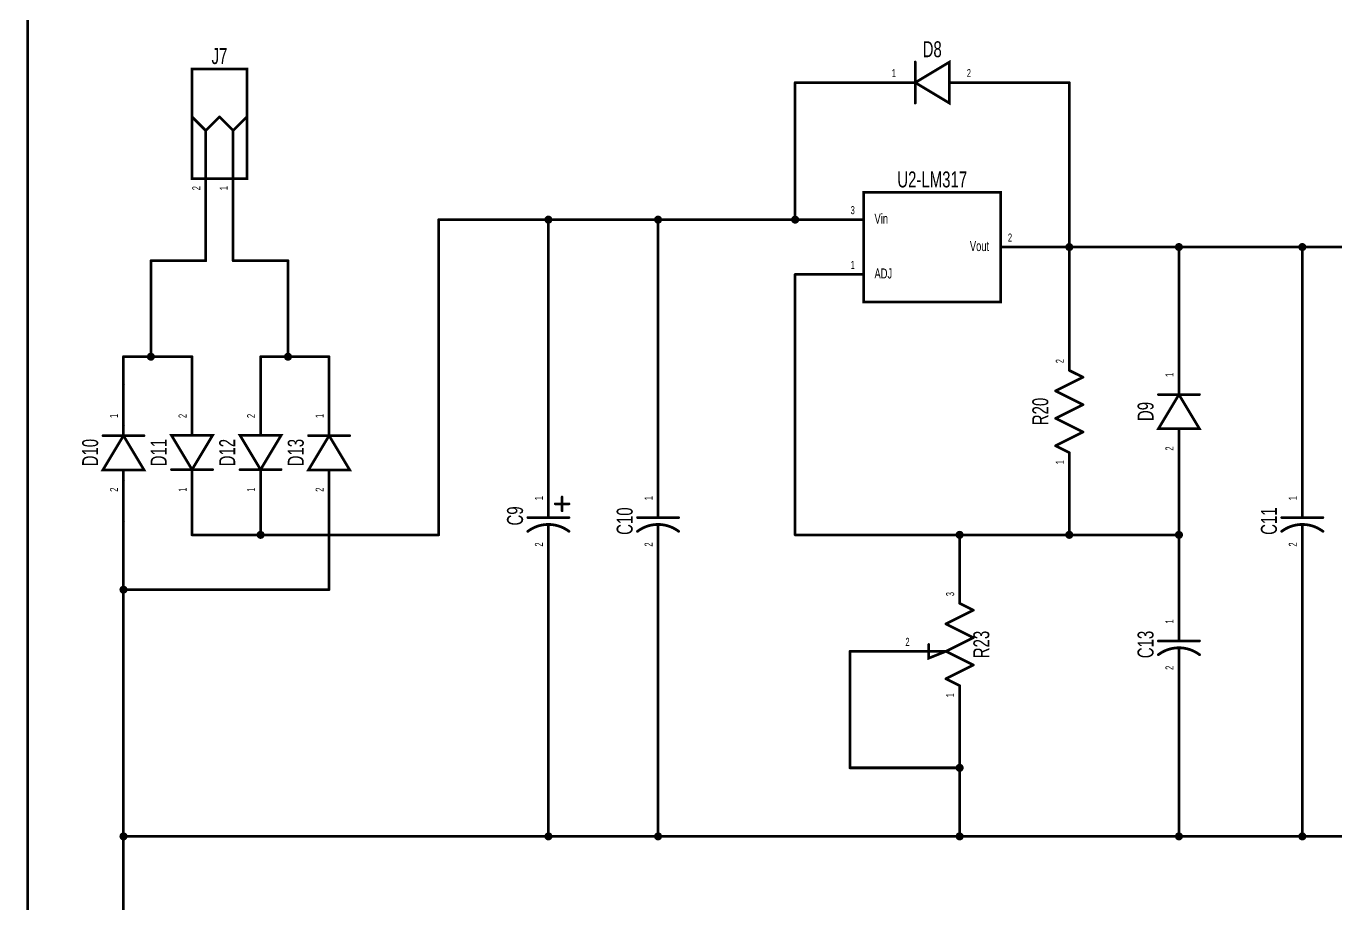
# Model space of a CAD drawing. Extents: x 0 to 20.5, y 0 to 10.6.
# Drawn here: x -0.005 to 4.772, y 3.203 to 6.405 of the extents above; entities that cross this region are included whole.
import ezdxf
from ezdxf.enums import TextEntityAlignment as Align

# ---------------------------------------------------------------- set-up
doc = ezdxf.new("R2010")
doc.units = 0
for name, color, linetype in [('Element', 253, 'CONTINUOUS'), ('Net', 50, 'CONTINUOUS'), ('Pin', 50, 'CONTINUOUS')]:
    doc.layers.add(name, color=color, linetype=linetype)

msp = doc.modelspace()

# ---------------------------------------------------------------- linework, layer by layer
at = {"layer": 'Element', "linetype": 'CONTINUOUS'}
for points, const_width in [([(3.2355, 6.2741, 1), (3.2405, 6.2741, 1), (3.2355, 6.2741, 1)], 0.0049), ([(3.1975, 6.1991, 1), (3.2025, 6.1991, 1), (3.1975, 6.1991, 1)], 0.0049), ([(3.2355, 6.1991, 1), (3.2405, 6.1991, 1), (3.2355, 6.1991, 1)], 0.0049), ([(3.2355, 6.1991, 1), (3.2405, 6.1991, 1), (3.2355, 6.1991, 1)], 0.0049), ([(3.3605, 6.1991, 1), (3.3655, 6.1991, 1), (3.3605, 6.1991, 1)], 0.0049), ([(3.3975, 6.1991, 1), (3.4025, 6.1991, 1), (3.3975, 6.1991, 1)], 0.0049), ([(3.2355, 6.1241, 1), (3.2405, 6.1241, 1), (3.2355, 6.1241, 1)], 0.0049), ([(0.5975, 6.0741, 1), (0.6025, 6.0741, 1), (0.5975, 6.0741, 1)], 0.0049), ([(0.6975, 6.0741, 1), (0.7025, 6.0741, 1), (0.6975, 6.0741, 1)], 0.0049), ([(0.6975, 6.0741, 1), (0.7025, 6.0741, 1), (0.6975, 6.0741, 1)], 0.0049), ([(0.7975, 6.0741, 1), (0.8025, 6.0741, 1), (0.7975, 6.0741, 1)], 0.0049), ([(0.6475, 6.0241, 1), (0.6525, 6.0241, 1), (0.6475, 6.0241, 1)], 0.0049), ([(0.6475, 6.0241, 1), (0.6525, 6.0241, 1), (0.6475, 6.0241, 1)], 0.0049), ([(0.6475, 6.0241, 1), (0.6525, 6.0241, 1), (0.6475, 6.0241, 1)], 0.0049), ([(0.7475, 6.0241, 1), (0.7525, 6.0241, 1), (0.7475, 6.0241, 1)], 0.0049), ([(0.7475, 6.0241, 1), (0.7525, 6.0241, 1), (0.7475, 6.0241, 1)], 0.0049), ([(0.7475, 6.0241, 1), (0.7525, 6.0241, 1), (0.7475, 6.0241, 1)], 0.0049), ([(0.6475, 5.8491, 1), (0.6525, 5.8491, 1), (0.6475, 5.8491, 1)], 0.0049), ([(0.7475, 5.8491, 1), (0.7525, 5.8491, 1), (0.7475, 5.8491, 1)], 0.0049), ([(3.7975, 5.1491, 1), (3.8025, 5.1491, 1), (3.7975, 5.1491, 1)], 0.0049), ([(3.8475, 5.1241, 1), (3.8525, 5.1241, 1), (3.8475, 5.1241, 1)], 0.0049), ([(3.8475, 5.1241, 1), (3.8525, 5.1241, 1), (3.8475, 5.1241, 1)], 0.0049), ([(3.7475, 5.0741, 1), (3.7525, 5.0741, 1), (3.7475, 5.0741, 1)], 0.0049), ([(3.7475, 5.0741, 1), (3.7525, 5.0741, 1), (3.7475, 5.0741, 1)], 0.0049), ([(4.1225, 5.061, 1), (4.1275, 5.061, 1), (4.1225, 5.061, 1)], 0.0049), ([(4.1975, 5.0991, 1), (4.2025, 5.0991, 1), (4.1975, 5.0991, 1)], 0.0049), ([(4.1975, 5.061, 1), (4.2025, 5.061, 1), (4.1975, 5.061, 1)], 0.0049), ([(4.1975, 5.061, 1), (4.2025, 5.061, 1), (4.1975, 5.061, 1)], 0.0049), ([(4.2725, 5.061, 1), (4.2775, 5.061, 1), (4.2725, 5.061, 1)], 0.0049), ([(3.8475, 5.0241, 1), (3.8525, 5.0241, 1), (3.8475, 5.0241, 1)], 0.0049), ([(3.8475, 5.0241, 1), (3.8525, 5.0241, 1), (3.8475, 5.0241, 1)], 0.0049), ([(3.7475, 4.9741, 1), (3.7525, 4.9741, 1), (3.7475, 4.9741, 1)], 0.0049), ([(3.7475, 4.9741, 1), (3.7525, 4.9741, 1), (3.7475, 4.9741, 1)], 0.0049), ([(0.3475, 4.9491, 1), (0.3525, 4.9491, 1), (0.3475, 4.9491, 1)], 0.0049), ([(0.5975, 4.9491, 1), (0.6025, 4.9491, 1), (0.5975, 4.9491, 1)], 0.0049), ([(0.8475, 4.9491, 1), (0.8525, 4.9491, 1), (0.8475, 4.9491, 1)], 0.0049), ([(1.0975, 4.9491, 1), (1.1025, 4.9491, 1), (1.0975, 4.9491, 1)], 0.0049), ([(3.8475, 4.9241, 1), (3.8525, 4.9241, 1), (3.8475, 4.9241, 1)], 0.0049), ([(3.8475, 4.9241, 1), (3.8525, 4.9241, 1), (3.8475, 4.9241, 1)], 0.0049), ([(4.1975, 4.936, 1), (4.2025, 4.936, 1), (4.1975, 4.936, 1)], 0.0049), ([(0.2725, 4.911, 1), (0.2775, 4.911, 1), (0.2725, 4.911, 1)], 0.0049), ([(0.3475, 4.911, 1), (0.3525, 4.911, 1), (0.3475, 4.911, 1)], 0.0049), ([(0.3475, 4.911, 1), (0.3525, 4.911, 1), (0.3475, 4.911, 1)], 0.0049), ([(0.4225, 4.911, 1), (0.4275, 4.911, 1), (0.4225, 4.911, 1)], 0.0049), ([(0.5975, 4.9121, 1), (0.6025, 4.9121, 1), (0.5975, 4.9121, 1)], 0.0049), ([(0.8475, 4.9121, 1), (0.8525, 4.9121, 1), (0.8475, 4.9121, 1)], 0.0049), ([(1.0225, 4.911, 1), (1.0275, 4.911, 1), (1.0225, 4.911, 1)], 0.0049), ([(1.0975, 4.911, 1), (1.1025, 4.911, 1), (1.0975, 4.911, 1)], 0.0049), ([(1.0975, 4.911, 1), (1.1025, 4.911, 1), (1.0975, 4.911, 1)], 0.0049), ([(1.1725, 4.911, 1), (1.1775, 4.911, 1), (1.1725, 4.911, 1)], 0.0049), ([(3.7475, 4.8741, 1), (3.7525, 4.8741, 1), (3.7475, 4.8741, 1)], 0.0049), ([(3.7475, 4.8741, 1), (3.7525, 4.8741, 1), (3.7475, 4.8741, 1)], 0.0049), ([(4.1975, 4.8991, 1), (4.2025, 4.8991, 1), (4.1975, 4.8991, 1)], 0.0049), ([(3.7975, 4.8491, 1), (3.8025, 4.8491, 1), (3.7975, 4.8491, 1)], 0.0049), ([(0.3475, 4.786, 1), (0.3525, 4.786, 1), (0.3475, 4.786, 1)], 0.0049), ([(0.5225, 4.7871, 1), (0.5275, 4.7871, 1), (0.5225, 4.7871, 1)], 0.0049), ([(0.5975, 4.7871, 1), (0.6025, 4.7871, 1), (0.5975, 4.7871, 1)], 0.0049), ([(0.5975, 4.7871, 1), (0.6025, 4.7871, 1), (0.5975, 4.7871, 1)], 0.0049), ([(0.6725, 4.7871, 1), (0.6775, 4.7871, 1), (0.6725, 4.7871, 1)], 0.0049), ([(0.7725, 4.7871, 1), (0.7775, 4.7871, 1), (0.7725, 4.7871, 1)], 0.0049), ([(0.8475, 4.7871, 1), (0.8525, 4.7871, 1), (0.8475, 4.7871, 1)], 0.0049), ([(0.8475, 4.7871, 1), (0.8525, 4.7871, 1), (0.8475, 4.7871, 1)], 0.0049), ([(0.9225, 4.7871, 1), (0.9275, 4.7871, 1), (0.9225, 4.7871, 1)], 0.0049), ([(1.0975, 4.786, 1), (1.1025, 4.786, 1), (1.0975, 4.786, 1)], 0.0049), ([(0.3475, 4.7491, 1), (0.3525, 4.7491, 1), (0.3475, 4.7491, 1)], 0.0049), ([(0.5975, 4.7491, 1), (0.6025, 4.7491, 1), (0.5975, 4.7491, 1)], 0.0049), ([(0.8475, 4.7491, 1), (0.8525, 4.7491, 1), (0.8475, 4.7491, 1)], 0.0049), ([(1.0975, 4.7491, 1), (1.1025, 4.7491, 1), (1.0975, 4.7491, 1)], 0.0049), ([(1.9475, 4.6871, 1), (1.9525, 4.6871, 1), (1.9475, 4.6871, 1)], 0.0049), ([(1.8975, 4.6491, 1), (1.9025, 4.6491, 1), (1.8975, 4.6491, 1)], 0.0049), ([(1.9225, 4.6621, 1), (1.9275, 4.6621, 1), (1.9225, 4.6621, 1)], 0.0049), ([(1.9475, 4.6371, 1), (1.9525, 4.6371, 1), (1.9475, 4.6371, 1)], 0.0049), ([(1.9725, 4.6621, 1), (1.9775, 4.6621, 1), (1.9725, 4.6621, 1)], 0.0049), ([(2.2975, 4.6491, 1), (2.3025, 4.6491, 1), (2.2975, 4.6491, 1)], 0.0049), ([(4.6475, 4.6491, 1), (4.6525, 4.6491, 1), (4.6475, 4.6491, 1)], 0.0049), ([(1.8225, 4.6121, 1), (1.8275, 4.6121, 1), (1.8225, 4.6121, 1)], 0.0049), ([(1.8975, 4.6121, 1), (1.9025, 4.6121, 1), (1.8975, 4.6121, 1)], 0.0049), ([(1.8975, 4.5871, 1), (1.9025, 4.5871, 1), (1.8975, 4.5871, 1)], 0.0049), ([(1.9725, 4.6121, 1), (1.9775, 4.6121, 1), (1.9725, 4.6121, 1)], 0.0049), ([(2.2225, 4.6121, 1), (2.2275, 4.6121, 1), (2.2225, 4.6121, 1)], 0.0049), ([(2.2975, 4.6121, 1), (2.3025, 4.6121, 1), (2.2975, 4.6121, 1)], 0.0049), ([(2.2975, 4.5871, 1), (2.3025, 4.5871, 1), (2.2975, 4.5871, 1)], 0.0049), ([(2.3725, 4.6121, 1), (2.3775, 4.6121, 1), (2.3725, 4.6121, 1)], 0.0049), ([(4.5725, 4.6121, 1), (4.5775, 4.6121, 1), (4.5725, 4.6121, 1)], 0.0049), ([(4.6475, 4.6121, 1), (4.6525, 4.6121, 1), (4.6475, 4.6121, 1)], 0.0049), ([(4.6475, 4.5871, 1), (4.6525, 4.5871, 1), (4.6475, 4.5871, 1)], 0.0049), ([(4.7225, 4.6121, 1), (4.7275, 4.6121, 1), (4.7225, 4.6121, 1)], 0.0049), ([(1.8223, 4.5619, 1), (1.8273, 4.5619, 1), (1.8223, 4.5619, 1)], 0.005), ([(1.8975, 4.5491, 1), (1.9025, 4.5491, 1), (1.8975, 4.5491, 1)], 0.0049), ([(1.9727, 4.5619, 1), (1.9777, 4.5619, 1), (1.9727, 4.5619, 1)], 0.005), ([(2.2223, 4.5619, 1), (2.2273, 4.5619, 1), (2.2223, 4.5619, 1)], 0.005), ([(2.2975, 4.5491, 1), (2.3025, 4.5491, 1), (2.2975, 4.5491, 1)], 0.0049), ([(2.3727, 4.5619, 1), (2.3777, 4.5619, 1), (2.3727, 4.5619, 1)], 0.005), ([(4.5723, 4.5619, 1), (4.5773, 4.5619, 1), (4.5723, 4.5619, 1)], 0.005), ([(4.6475, 4.5491, 1), (4.6525, 4.5491, 1), (4.6475, 4.5491, 1)], 0.0049), ([(4.7227, 4.5619, 1), (4.7277, 4.5619, 1), (4.7227, 4.5619, 1)], 0.005), ([(3.3975, 4.2991, 1), (3.4025, 4.2991, 1), (3.3975, 4.2991, 1)], 0.0049), ([(3.4475, 4.2741, 1), (3.4525, 4.2741, 1), (3.4475, 4.2741, 1)], 0.0049), ([(3.4475, 4.2741, 1), (3.4525, 4.2741, 1), (3.4475, 4.2741, 1)], 0.0049), ([(3.3475, 4.2241, 1), (3.3525, 4.2241, 1), (3.3475, 4.2241, 1)], 0.0049), ([(3.3475, 4.2241, 1), (3.3525, 4.2241, 1), (3.3475, 4.2241, 1)], 0.0049), ([(4.1975, 4.1991, 1), (4.2025, 4.1991, 1), (4.1975, 4.1991, 1)], 0.0049), ([(3.4475, 4.1741, 1), (3.4525, 4.1741, 1), (3.4475, 4.1741, 1)], 0.0049), ([(3.4475, 4.1741, 1), (3.4525, 4.1741, 1), (3.4475, 4.1741, 1)], 0.0049), ([(4.1225, 4.1621, 1), (4.1275, 4.1621, 1), (4.1225, 4.1621, 1)], 0.0049), ([(4.1975, 4.1621, 1), (4.2025, 4.1621, 1), (4.1975, 4.1621, 1)], 0.0049), ([(4.2725, 4.1621, 1), (4.2775, 4.1621, 1), (4.2725, 4.1621, 1)], 0.0049), ([(3.2475, 4.1241, 1), (3.2525, 4.1241, 1), (3.2475, 4.1241, 1)], 0.0049), ([(3.285, 4.1491, 1), (3.29, 4.1491, 1), (3.285, 4.1491, 1)], 0.0049), ([(3.3475, 4.1241, 1), (3.3525, 4.1241, 1), (3.3475, 4.1241, 1)], 0.0049), ([(3.3475, 4.1241, 1), (3.3525, 4.1241, 1), (3.3475, 4.1241, 1)], 0.0049), ([(3.3475, 4.1241, 1), (3.3525, 4.1241, 1), (3.3475, 4.1241, 1)], 0.0049), ([(3.3475, 4.1241, 1), (3.3525, 4.1241, 1), (3.3475, 4.1241, 1)], 0.0049), ([(4.1223, 4.1119, 1), (4.1273, 4.1119, 1), (4.1223, 4.1119, 1)], 0.005), ([(4.1975, 4.1371, 1), (4.2025, 4.1371, 1), (4.1975, 4.1371, 1)], 0.0049), ([(4.2727, 4.1119, 1), (4.2777, 4.1119, 1), (4.2727, 4.1119, 1)], 0.005), ([(3.4475, 4.0741, 1), (3.4525, 4.0741, 1), (3.4475, 4.0741, 1)], 0.0049), ([(3.4475, 4.0741, 1), (3.4525, 4.0741, 1), (3.4475, 4.0741, 1)], 0.0049), ([(4.1975, 4.0991, 1), (4.2025, 4.0991, 1), (4.1975, 4.0991, 1)], 0.0049), ([(3.3475, 4.0241, 1), (3.3525, 4.0241, 1), (3.3475, 4.0241, 1)], 0.0049), ([(3.3475, 4.0241, 1), (3.3525, 4.0241, 1), (3.3475, 4.0241, 1)], 0.0049), ([(3.3975, 3.9991, 1), (3.4025, 3.9991, 1), (3.3975, 3.9991, 1)], 0.0049)]:
    msp.add_lwpolyline(points, format="xyb", dxfattribs=dict(at, const_width=const_width))
for points, const_width in [([(3.238, 6.1991), (3.363, 6.1241), (3.363, 6.2741), (3.238, 6.1991)], 0.0098), ([(3.238, 6.2741), (3.238, 6.1241)], 0.0098), ([(0.6, 6.2491), (0.8, 6.2491), (0.8, 5.8491), (0.6, 5.8491), (0.6, 6.2491)], 0.0098), ([(3.238, 6.1991), (3.2, 6.1991)], 0.0098), ([(3.4, 6.1991), (3.363, 6.1991)], 0.0098), ([(0.6, 6.0741), (0.65, 6.0241)], 0.0098), ([(0.7, 6.0741), (0.65, 6.0241)], 0.0098), ([(0.7, 6.0741), (0.75, 6.0241)], 0.0098), ([(0.8, 6.0741), (0.75, 6.0241)], 0.0098), ([(0.65, 6.0241), (0.65, 5.8491)], 0.0098), ([(0.75, 6.0241), (0.75, 5.8491)], 0.0098), ([(3.05, 5.7991), (3.55, 5.7991), (3.55, 5.3991), (3.05, 5.3991), (3.05, 5.7991)], 0.0098), ([(3.75, 5.0741), (3.85, 5.1241)], 0.0098), ([(3.85, 5.1241), (3.8, 5.1491)], 0.0098), ([(3.85, 5.0241), (3.75, 5.0741)], 0.0098), ([(4.2, 5.061), (4.125, 4.936), (4.275, 4.936), (4.2, 5.061)], 0.0098), ([(4.275, 5.061), (4.125, 5.061)], 0.0098), ([(4.2, 5.061), (4.2, 5.0991)], 0.0098), ([(3.75, 4.9741), (3.85, 5.0241)], 0.0098), ([(3.85, 4.9241), (3.75, 4.9741)], 0.0098), ([(0.35, 4.911), (0.35, 4.9491)], 0.0098), ([(0.6, 4.9491), (0.6, 4.9121)], 0.0098), ([(0.85, 4.9491), (0.85, 4.9121)], 0.0098), ([(1.1, 4.911), (1.1, 4.9491)], 0.0098), ([(3.75, 4.8741), (3.85, 4.9241)], 0.0098), ([(4.2, 4.8991), (4.2, 4.936)], 0.0098), ([(0.35, 4.911), (0.275, 4.786), (0.425, 4.786), (0.35, 4.911)], 0.0098), ([(0.425, 4.911), (0.275, 4.911)], 0.0098), ([(0.6, 4.7871), (0.675, 4.9121), (0.525, 4.9121), (0.6, 4.7871)], 0.0098), ([(0.85, 4.7871), (0.925, 4.9121), (0.775, 4.9121), (0.85, 4.7871)], 0.0098), ([(1.1, 4.911), (1.025, 4.786), (1.175, 4.786), (1.1, 4.911)], 0.0098), ([(1.175, 4.911), (1.025, 4.911)], 0.0098), ([(3.8, 4.8491), (3.75, 4.8741)], 0.0098), ([(0.35, 4.7491), (0.35, 4.786)], 0.0098), ([(0.525, 4.7871), (0.675, 4.7871)], 0.0098), ([(0.6, 4.7871), (0.6, 4.7491)], 0.0098), ([(0.775, 4.7871), (0.925, 4.7871)], 0.0098), ([(0.85, 4.7871), (0.85, 4.7491)], 0.0098), ([(1.1, 4.7491), (1.1, 4.786)], 0.0098), ([(1.95, 4.6871), (1.95, 4.6371)], 0.0098), ([(1.9, 4.6491), (1.9, 4.6121)], 0.0098), ([(1.925, 4.6621), (1.975, 4.6621)], 0.0098), ([(2.3, 4.6491), (2.3, 4.6121)], 0.0098), ([(4.65, 4.6491), (4.65, 4.6121)], 0.0098), ([(1.9752, 4.5619), (1.9686, 4.5665), (1.9617, 4.5707), (1.9546, 4.5745), (1.9472, 4.5778), (1.9397, 4.5806), (1.9319, 4.5829), (1.9241, 4.5847), (1.9161, 4.586), (1.9081, 4.5868), (1.9, 4.5871), (1.8919, 4.5868), (1.8839, 4.586), (1.8759, 4.5847), (1.8681, 4.5829), (1.8603, 4.5806), (1.8528, 4.5778), (1.8454, 4.5745), (1.8383, 4.5707), (1.8314, 4.5665), (1.8248, 4.5619)], 0.01), ([(1.825, 4.6121), (1.975, 4.6121)], 0.0098), ([(1.9, 4.5871), (1.9, 4.5491)], 0.0098), ([(2.3752, 4.5619), (2.3686, 4.5665), (2.3617, 4.5707), (2.3546, 4.5745), (2.3472, 4.5778), (2.3397, 4.5806), (2.3319, 4.5829), (2.3241, 4.5847), (2.3161, 4.586), (2.3081, 4.5868), (2.3, 4.5871), (2.2919, 4.5868), (2.2839, 4.586), (2.2759, 4.5847), (2.2681, 4.5829), (2.2603, 4.5806), (2.2528, 4.5778), (2.2454, 4.5745), (2.2383, 4.5707), (2.2314, 4.5665), (2.2248, 4.5619)], 0.01), ([(2.225, 4.6121), (2.375, 4.6121)], 0.0098), ([(2.3, 4.5871), (2.3, 4.5491)], 0.0098), ([(4.7252, 4.5619), (4.7186, 4.5665), (4.7117, 4.5707), (4.7046, 4.5745), (4.6972, 4.5778), (4.6897, 4.5806), (4.6819, 4.5829), (4.6741, 4.5847), (4.6661, 4.586), (4.6581, 4.5868), (4.65, 4.5871), (4.6419, 4.5868), (4.6339, 4.586), (4.6259, 4.5847), (4.6181, 4.5829), (4.6103, 4.5806), (4.6028, 4.5778), (4.5954, 4.5745), (4.5883, 4.5707), (4.5814, 4.5665), (4.5748, 4.5619)], 0.01), ([(4.575, 4.6121), (4.725, 4.6121)], 0.0098), ([(4.65, 4.5871), (4.65, 4.5491)], 0.0098), ([(3.45, 4.2741), (3.4, 4.2991)], 0.0098), ([(3.35, 4.2241), (3.45, 4.2741)], 0.0098), ([(3.45, 4.1741), (3.35, 4.2241)], 0.0098), ([(4.2, 4.1991), (4.2, 4.1621)], 0.0098), ([(3.35, 4.1241), (3.45, 4.1741)], 0.0098), ([(4.125, 4.1621), (4.275, 4.1621)], 0.0098), ([(3.25, 4.1241), (3.35, 4.1241)], 0.0098), ([(3.35, 4.1241), (3.2875, 4.0991), (3.2875, 4.1491)], 0.0098), ([(3.45, 4.0741), (3.35, 4.1241)], 0.0098), ([(4.2752, 4.1119), (4.2686, 4.1165), (4.2617, 4.1207), (4.2546, 4.1245), (4.2472, 4.1278), (4.2397, 4.1306), (4.2319, 4.1329), (4.2241, 4.1347), (4.2161, 4.136), (4.2081, 4.1368), (4.2, 4.1371), (4.1919, 4.1368), (4.1839, 4.136), (4.1759, 4.1347), (4.1681, 4.1329), (4.1603, 4.1306), (4.1528, 4.1278), (4.1454, 4.1245), (4.1383, 4.1207), (4.1314, 4.1165), (4.1248, 4.1119)], 0.01), ([(4.2, 4.1371), (4.2, 4.0991)], 0.0098), ([(3.35, 4.0241), (3.45, 4.0741)], 0.0098), ([(3.4, 3.9991), (3.35, 4.0241)], 0.0098)]:
    msp.add_lwpolyline(points, dxfattribs=dict(at, const_width=const_width))
at = {"layer": 'Net', "linetype": 'CONTINUOUS', "const_width": 0.0098}
for points in [[(0, 6.7491), (0, 0.4491)], [(3.05, 6.1991), (2.8, 6.1991)], [(2.8, 6.1991), (2.8, 5.6991)], [(3.55, 6.1991), (3.8, 6.1991)], [(3.8, 6.1991), (3.8, 5.5991)], [(0.65, 5.6991), (0.65, 5.5491)], [(0.75, 5.6991), (0.75, 5.5491)], [(1.5, 4.5491), (1.5, 5.6991)], [(1.5, 5.6991), (2.8, 5.6991)], [(1.8902, 5.6991), (1.8906, 5.696), (1.892, 5.6933), (1.8942, 5.6911), (1.897, 5.6897), (1.9, 5.6892), (1.903, 5.6897), (1.9058, 5.6911), (1.908, 5.6933), (1.9094, 5.696), (1.9098, 5.6991), (1.9094, 5.7021), (1.908, 5.7048), (1.9058, 5.707), (1.903, 5.7084), (1.9, 5.7089), (1.897, 5.7084), (1.8942, 5.707), (1.892, 5.7048), (1.8906, 5.7021), (1.8902, 5.6991)], [(1.9, 4.7991), (1.9, 5.6991)], [(2.2902, 5.6991), (2.2906, 5.696), (2.292, 5.6933), (2.2942, 5.6911), (2.297, 5.6897), (2.3, 5.6892), (2.303, 5.6897), (2.3058, 5.6911), (2.308, 5.6933), (2.3094, 5.696), (2.3098, 5.6991), (2.3094, 5.7021), (2.308, 5.7048), (2.3058, 5.707), (2.303, 5.7084), (2.3, 5.7089), (2.297, 5.7084), (2.2942, 5.707), (2.292, 5.7048), (2.2906, 5.7021), (2.2902, 5.6991)], [(2.3, 4.7991), (2.3, 5.6991)], [(2.7902, 5.6991), (2.7906, 5.696), (2.792, 5.6933), (2.7942, 5.6911), (2.797, 5.6897), (2.8, 5.6892), (2.803, 5.6897), (2.8058, 5.6911), (2.808, 5.6933), (2.8094, 5.696), (2.8098, 5.6991), (2.8094, 5.7021), (2.808, 5.7048), (2.8058, 5.707), (2.803, 5.7084), (2.8, 5.7089), (2.797, 5.7084), (2.7942, 5.707), (2.792, 5.7048), (2.7906, 5.7021), (2.7902, 5.6991)], [(2.8, 5.6991), (2.9, 5.6991)], [(3.8, 5.5991), (3.7, 5.5991)], [(3.7902, 5.5991), (3.7906, 5.596), (3.792, 5.5933), (3.7942, 5.5911), (3.797, 5.5897), (3.8, 5.5892), (3.803, 5.5897), (3.8058, 5.5911), (3.808, 5.5933), (3.8094, 5.596), (3.8098, 5.5991), (3.8094, 5.6021), (3.808, 5.6048), (3.8058, 5.607), (3.803, 5.6084), (3.8, 5.6089), (3.797, 5.6084), (3.7942, 5.607), (3.792, 5.6048), (3.7906, 5.6021), (3.7902, 5.5991)], [(3.7902, 5.5991), (3.7906, 5.596), (3.792, 5.5933), (3.7942, 5.5911), (3.797, 5.5897), (3.8, 5.5892), (3.803, 5.5897), (3.8058, 5.5911), (3.808, 5.5933), (3.8094, 5.596), (3.8098, 5.5991), (3.8094, 5.6021), (3.808, 5.6048), (3.8058, 5.607), (3.803, 5.6084), (3.8, 5.6089), (3.797, 5.6084), (3.7942, 5.607), (3.792, 5.6048), (3.7906, 5.6021), (3.7902, 5.5991)], [(3.8, 5.2991), (3.8, 5.5991)], [(3.8, 5.5991), (3.8, 5.5991)], [(3.8, 5.5991), (4.2, 5.5991)], [(4.1902, 5.5991), (4.1906, 5.596), (4.192, 5.5933), (4.1942, 5.5911), (4.197, 5.5897), (4.2, 5.5892), (4.203, 5.5897), (4.2058, 5.5911), (4.208, 5.5933), (4.2094, 5.596), (4.2098, 5.5991), (4.2094, 5.6021), (4.208, 5.6048), (4.2058, 5.607), (4.203, 5.6084), (4.2, 5.6089), (4.197, 5.6084), (4.1942, 5.607), (4.192, 5.6048), (4.1906, 5.6021), (4.1902, 5.5991)], [(4.2, 5.5991), (4.2, 5.2491)], [(4.2, 5.5991), (4.2, 5.5991)], [(4.2, 5.5991), (4.2, 5.5991)], [(4.2, 5.5991), (4.65, 5.5991)], [(4.6402, 5.5991), (4.6406, 5.596), (4.642, 5.5933), (4.6442, 5.5911), (4.647, 5.5897), (4.65, 5.5892), (4.653, 5.5897), (4.6558, 5.5911), (4.658, 5.5933), (4.6594, 5.596), (4.6598, 5.5991), (4.6594, 5.6021), (4.658, 5.6048), (4.6558, 5.607), (4.653, 5.6084), (4.65, 5.6089), (4.647, 5.6084), (4.6442, 5.607), (4.642, 5.6048), (4.6406, 5.6021), (4.6402, 5.5991)], [(4.65, 5.5991), (4.65, 4.7991)], [(4.65, 5.5991), (4.65, 5.5991)], [(4.65, 5.5991), (4.65, 5.5991)], [(4.65, 5.5991), (6.95, 5.5991)], [(0.65, 5.5491), (0.45, 5.5491)], [(0.45, 5.5491), (0.45, 5.1991)], [(0.75, 5.5491), (0.95, 5.5491)], [(0.95, 5.5491), (0.95, 5.1991)], [(2.9, 5.4991), (2.8, 5.4991)], [(2.8, 5.4991), (2.8, 4.5491)], [(0.4402, 5.1991), (0.4406, 5.196), (0.442, 5.1933), (0.4442, 5.1911), (0.447, 5.1897), (0.45, 5.1892), (0.453, 5.1897), (0.4558, 5.1911), (0.458, 5.1933), (0.4594, 5.196), (0.4598, 5.1991), (0.4594, 5.2021), (0.458, 5.2048), (0.4558, 5.207), (0.453, 5.2084), (0.45, 5.2089), (0.447, 5.2084), (0.4442, 5.207), (0.442, 5.2048), (0.4406, 5.2021), (0.4402, 5.1991)], [(0.9402, 5.1991), (0.9406, 5.196), (0.942, 5.1933), (0.9442, 5.1911), (0.947, 5.1897), (0.95, 5.1892), (0.953, 5.1897), (0.9558, 5.1911), (0.958, 5.1933), (0.9594, 5.196), (0.9598, 5.1991), (0.9594, 5.2021), (0.958, 5.2048), (0.9558, 5.207), (0.953, 5.2084), (0.95, 5.2089), (0.947, 5.2084), (0.9442, 5.207), (0.942, 5.2048), (0.9406, 5.2021), (0.9402, 5.1991)], [(0.6, 5.1991), (0.35, 5.1991)], [(0.35, 5.1991), (0.35, 5.0991)], [(0.6, 5.0991), (0.6, 5.1991)], [(0.85, 5.0991), (0.85, 5.1991)], [(0.85, 5.1991), (1.1, 5.1991)], [(1.1, 5.1991), (1.1, 5.0991)], [(4.2, 4.5491), (4.2, 4.7491)], [(3.8, 4.6991), (3.8, 4.5491)], [(0.35, 4.5991), (0.35, 4.3491)], [(0.6, 4.5991), (0.6, 4.5491)], [(0.85, 4.5491), (0.85, 4.5991)], [(1.1, 4.3491), (1.1, 4.5991)], [(0.6, 4.5491), (0.85, 4.5491)], [(0.8402, 4.5491), (0.8406, 4.546), (0.842, 4.5433), (0.8442, 4.5411), (0.847, 4.5397), (0.85, 4.5392), (0.853, 4.5397), (0.8558, 4.5411), (0.858, 4.5433), (0.8594, 4.546), (0.8598, 4.5491), (0.8594, 4.5521), (0.858, 4.5548), (0.8558, 4.557), (0.853, 4.5584), (0.85, 4.5589), (0.847, 4.5584), (0.8442, 4.557), (0.842, 4.5548), (0.8406, 4.5521), (0.8402, 4.5491)], [(0.85, 4.5491), (1.5, 4.5491)], [(2.8, 4.5491), (3.8, 4.5491)], [(3.3902, 4.5491), (3.3906, 4.546), (3.392, 4.5433), (3.3942, 4.5411), (3.397, 4.5397), (3.4, 4.5392), (3.403, 4.5397), (3.4058, 4.5411), (3.408, 4.5433), (3.4094, 4.546), (3.4098, 4.5491), (3.4094, 4.5521), (3.408, 4.5548), (3.4058, 4.557), (3.403, 4.5584), (3.4, 4.5589), (3.397, 4.5584), (3.3942, 4.557), (3.392, 4.5548), (3.3906, 4.5521), (3.3902, 4.5491)], [(3.4, 4.4491), (3.4, 4.5491)], [(3.7902, 4.5491), (3.7906, 4.546), (3.792, 4.5433), (3.7942, 4.5411), (3.797, 4.5397), (3.8, 4.5392), (3.803, 4.5397), (3.8058, 4.5411), (3.808, 4.5433), (3.8094, 4.546), (3.8098, 4.5491), (3.8094, 4.5521), (3.808, 4.5548), (3.8058, 4.557), (3.803, 4.5584), (3.8, 4.5589), (3.797, 4.5584), (3.7942, 4.557), (3.792, 4.5548), (3.7906, 4.5521), (3.7902, 4.5491)], [(3.8, 4.5491), (4.2, 4.5491)], [(4.1902, 4.5491), (4.1906, 4.546), (4.192, 4.5433), (4.1942, 4.5411), (4.197, 4.5397), (4.2, 4.5392), (4.203, 4.5397), (4.2058, 4.5411), (4.208, 4.5433), (4.2094, 4.546), (4.2098, 4.5491), (4.2094, 4.5521), (4.208, 4.5548), (4.2058, 4.557), (4.203, 4.5584), (4.2, 4.5589), (4.197, 4.5584), (4.1942, 4.557), (4.192, 4.5548), (4.1906, 4.5521), (4.1902, 4.5491)], [(4.2, 4.3491), (4.2, 4.5491)], [(1.9, 4.3991), (1.9, 3.4491)], [(2.3, 4.3991), (2.3, 3.4491)], [(4.65, 3.4491), (4.65, 4.3991)], [(0.3402, 4.3491), (0.3406, 4.346), (0.342, 4.3433), (0.3442, 4.3411), (0.347, 4.3397), (0.35, 4.3392), (0.353, 4.3397), (0.3558, 4.3411), (0.358, 4.3433), (0.3594, 4.346), (0.3598, 4.3491), (0.3594, 4.3521), (0.358, 4.3548), (0.3558, 4.357), (0.353, 4.3584), (0.35, 4.3589), (0.347, 4.3584), (0.3442, 4.357), (0.342, 4.3548), (0.3406, 4.3521), (0.3402, 4.3491)], [(0.35, 4.3491), (1.1, 4.3491)], [(0.35, 4.3491), (0.35, 3.4491)], [(3.1, 4.1241), (3, 4.1241)], [(3, 4.1241), (3, 3.6991)], [(4.2, 3.4491), (4.2, 3.9491)], [(3.4, 3.4491), (3.4, 3.8491)], [(3, 3.6991), (3.4, 3.6991)], [(3.3902, 3.6991), (3.3906, 3.696), (3.392, 3.6933), (3.3942, 3.6911), (3.397, 3.6897), (3.4, 3.6892), (3.403, 3.6897), (3.4058, 3.6911), (3.408, 3.6933), (3.4094, 3.696), (3.4098, 3.6991), (3.4094, 3.7021), (3.408, 3.7048), (3.4058, 3.707), (3.403, 3.7084), (3.4, 3.7089), (3.397, 3.7084), (3.3942, 3.707), (3.392, 3.7048), (3.3906, 3.7021), (3.3902, 3.6991)], [(0.3402, 3.4491), (0.3406, 3.446), (0.342, 3.4433), (0.3442, 3.4411), (0.347, 3.4397), (0.35, 3.4392), (0.353, 3.4397), (0.3558, 3.4411), (0.358, 3.4433), (0.3594, 3.446), (0.3598, 3.4491), (0.3594, 3.4521), (0.358, 3.4548), (0.3558, 3.457), (0.353, 3.4584), (0.35, 3.4589), (0.347, 3.4584), (0.3442, 3.457), (0.342, 3.4548), (0.3406, 3.4521), (0.3402, 3.4491)], [(0.35, 3.4491), (3.4, 3.4491)], [(0.35, 3.4491), (0.35, 0.4491)], [(1.8902, 3.4491), (1.8906, 3.446), (1.892, 3.4433), (1.8942, 3.4411), (1.897, 3.4397), (1.9, 3.4392), (1.903, 3.4397), (1.9058, 3.4411), (1.908, 3.4433), (1.9094, 3.446), (1.9098, 3.4491), (1.9094, 3.4521), (1.908, 3.4548), (1.9058, 3.457), (1.903, 3.4584), (1.9, 3.4589), (1.897, 3.4584), (1.8942, 3.457), (1.892, 3.4548), (1.8906, 3.4521), (1.8902, 3.4491)], [(2.2902, 3.4491), (2.2906, 3.446), (2.292, 3.4433), (2.2942, 3.4411), (2.297, 3.4397), (2.3, 3.4392), (2.303, 3.4397), (2.3058, 3.4411), (2.308, 3.4433), (2.3094, 3.446), (2.3098, 3.4491), (2.3094, 3.4521), (2.308, 3.4548), (2.3058, 3.457), (2.303, 3.4584), (2.3, 3.4589), (2.297, 3.4584), (2.2942, 3.457), (2.292, 3.4548), (2.2906, 3.4521), (2.2902, 3.4491)], [(3.3902, 3.4491), (3.3906, 3.446), (3.392, 3.4433), (3.3942, 3.4411), (3.397, 3.4397), (3.4, 3.4392), (3.403, 3.4397), (3.4058, 3.4411), (3.408, 3.4433), (3.4094, 3.446), (3.4098, 3.4491), (3.4094, 3.4521), (3.408, 3.4548), (3.4058, 3.457), (3.403, 3.4584), (3.4, 3.4589), (3.397, 3.4584), (3.3942, 3.457), (3.392, 3.4548), (3.3906, 3.4521), (3.3902, 3.4491)], [(3.4, 3.4491), (3.4, 3.4491)], [(3.4, 3.4491), (3.4, 3.4491)], [(3.4, 3.4491), (4.2, 3.4491)], [(4.1902, 3.4491), (4.1906, 3.446), (4.192, 3.4433), (4.1942, 3.4411), (4.197, 3.4397), (4.2, 3.4392), (4.203, 3.4397), (4.2058, 3.4411), (4.208, 3.4433), (4.2094, 3.446), (4.2098, 3.4491), (4.2094, 3.4521), (4.208, 3.4548), (4.2058, 3.457), (4.203, 3.4584), (4.2, 3.4589), (4.197, 3.4584), (4.1942, 3.457), (4.192, 3.4548), (4.1906, 3.4521), (4.1902, 3.4491)], [(4.2, 3.4491), (4.2, 3.4491)], [(4.2, 3.4491), (4.2, 3.4491)], [(4.2, 3.4491), (4.65, 3.4491)], [(4.6402, 3.4491), (4.6406, 3.446), (4.642, 3.4433), (4.6442, 3.4411), (4.647, 3.4397), (4.65, 3.4392), (4.653, 3.4397), (4.6558, 3.4411), (4.658, 3.4433), (4.6594, 3.446), (4.6598, 3.4491), (4.6594, 3.4521), (4.658, 3.4548), (4.6558, 3.457), (4.653, 3.4584), (4.65, 3.4589), (4.647, 3.4584), (4.6442, 3.457), (4.642, 3.4548), (4.6406, 3.4521), (4.6402, 3.4491)], [(5.75, 3.4491), (4.65, 3.4491)], [(4.65, 3.4491), (4.65, 3.4491)], [(4.65, 3.4491), (4.65, 3.4491)]]:
    msp.add_lwpolyline(points, dxfattribs=at)
at = {"layer": 'Net', "linetype": 'CONTINUOUS', "const_width": 0.0049}
for points in [[(2.7975, 6.1991, 1), (2.8025, 6.1991, 1), (2.7975, 6.1991, 1)], [(2.7975, 6.1991, 1), (2.8025, 6.1991, 1), (2.7975, 6.1991, 1)], [(3.0475, 6.1991, 1), (3.0525, 6.1991, 1), (3.0475, 6.1991, 1)], [(3.5475, 6.1991, 1), (3.5525, 6.1991, 1), (3.5475, 6.1991, 1)], [(3.7975, 6.1991, 1), (3.8025, 6.1991, 1), (3.7975, 6.1991, 1)], [(3.7975, 6.1991, 1), (3.8025, 6.1991, 1), (3.7975, 6.1991, 1)], [(0.6475, 5.6991, 1), (0.6525, 5.6991, 1), (0.6475, 5.6991, 1)], [(0.7475, 5.6991, 1), (0.7525, 5.6991, 1), (0.7475, 5.6991, 1)], [(1.4975, 5.6991, 1), (1.5025, 5.6991, 1), (1.4975, 5.6991, 1)], [(1.4975, 5.6991, 1), (1.5025, 5.6991, 1), (1.4975, 5.6991, 1)], [(1.8877, 5.6991, 1), (1.8926, 5.6991, 1), (1.8877, 5.6991, 1)], [(1.8975, 5.6991, 1), (1.9025, 5.6991, 1), (1.8975, 5.6991, 1)], [(2.2877, 5.6991, 1), (2.2926, 5.6991, 1), (2.2877, 5.6991, 1)], [(2.2975, 5.6991, 1), (2.3025, 5.6991, 1), (2.2975, 5.6991, 1)], [(2.7877, 5.6991, 1), (2.7926, 5.6991, 1), (2.7877, 5.6991, 1)], [(2.7975, 5.6991, 1), (2.8025, 5.6991, 1), (2.7975, 5.6991, 1)], [(2.7975, 5.6991, 1), (2.8025, 5.6991, 1), (2.7975, 5.6991, 1)], [(2.7975, 5.6991, 1), (2.8025, 5.6991, 1), (2.7975, 5.6991, 1)], [(2.8975, 5.6991, 1), (2.9025, 5.6991, 1), (2.8975, 5.6991, 1)], [(3.6975, 5.5991, 1), (3.7025, 5.5991, 1), (3.6975, 5.5991, 1)], [(3.7877, 5.5991, 1), (3.7926, 5.5991, 1), (3.7877, 5.5991, 1)], [(3.7877, 5.5991, 1), (3.7926, 5.5991, 1), (3.7877, 5.5991, 1)], [(3.7975, 5.5991, 1), (3.8025, 5.5991, 1), (3.7975, 5.5991, 1)], [(3.7975, 5.5991, 1), (3.8025, 5.5991, 1), (3.7975, 5.5991, 1)], [(3.7975, 5.5991, 1), (3.8025, 5.5991, 1), (3.7975, 5.5991, 1)], [(3.7975, 5.5991, 1), (3.8025, 5.5991, 1), (3.7975, 5.5991, 1)], [(3.7975, 5.5991, 1), (3.8025, 5.5991, 1), (3.7975, 5.5991, 1)], [(4.1877, 5.5991, 1), (4.1926, 5.5991, 1), (4.1877, 5.5991, 1)], [(4.1975, 5.5991, 1), (4.2025, 5.5991, 1), (4.1975, 5.5991, 1)], [(4.1975, 5.5991, 1), (4.2025, 5.5991, 1), (4.1975, 5.5991, 1)], [(4.1975, 5.5991, 1), (4.2025, 5.5991, 1), (4.1975, 5.5991, 1)], [(4.1975, 5.5991, 1), (4.2025, 5.5991, 1), (4.1975, 5.5991, 1)], [(4.1975, 5.5991, 1), (4.2025, 5.5991, 1), (4.1975, 5.5991, 1)], [(4.6377, 5.5991, 1), (4.6426, 5.5991, 1), (4.6377, 5.5991, 1)], [(4.6475, 5.5991, 1), (4.6525, 5.5991, 1), (4.6475, 5.5991, 1)], [(4.6475, 5.5991, 1), (4.6525, 5.5991, 1), (4.6475, 5.5991, 1)], [(4.6475, 5.5991, 1), (4.6525, 5.5991, 1), (4.6475, 5.5991, 1)], [(4.6475, 5.5991, 1), (4.6525, 5.5991, 1), (4.6475, 5.5991, 1)], [(4.6475, 5.5991, 1), (4.6525, 5.5991, 1), (4.6475, 5.5991, 1)], [(0.4475, 5.5491, 1), (0.4525, 5.5491, 1), (0.4475, 5.5491, 1)], [(0.4475, 5.5491, 1), (0.4525, 5.5491, 1), (0.4475, 5.5491, 1)], [(0.6475, 5.5491, 1), (0.6525, 5.5491, 1), (0.6475, 5.5491, 1)], [(0.6475, 5.5491, 1), (0.6525, 5.5491, 1), (0.6475, 5.5491, 1)], [(0.7475, 5.5491, 1), (0.7525, 5.5491, 1), (0.7475, 5.5491, 1)], [(0.7475, 5.5491, 1), (0.7525, 5.5491, 1), (0.7475, 5.5491, 1)], [(0.9475, 5.5491, 1), (0.9525, 5.5491, 1), (0.9475, 5.5491, 1)], [(0.9475, 5.5491, 1), (0.9525, 5.5491, 1), (0.9475, 5.5491, 1)], [(2.7975, 5.4991, 1), (2.8025, 5.4991, 1), (2.7975, 5.4991, 1)], [(2.7975, 5.4991, 1), (2.8025, 5.4991, 1), (2.7975, 5.4991, 1)], [(2.8975, 5.4991, 1), (2.9025, 5.4991, 1), (2.8975, 5.4991, 1)], [(3.7975, 5.2991, 1), (3.8025, 5.2991, 1), (3.7975, 5.2991, 1)], [(4.1975, 5.2491, 1), (4.2025, 5.2491, 1), (4.1975, 5.2491, 1)], [(0.3475, 5.1991, 1), (0.3525, 5.1991, 1), (0.3475, 5.1991, 1)], [(0.3475, 5.1991, 1), (0.3525, 5.1991, 1), (0.3475, 5.1991, 1)], [(0.4377, 5.1991, 1), (0.4426, 5.1991, 1), (0.4377, 5.1991, 1)], [(0.4475, 5.1991, 1), (0.4525, 5.1991, 1), (0.4475, 5.1991, 1)], [(0.5975, 5.1991, 1), (0.6025, 5.1991, 1), (0.5975, 5.1991, 1)], [(0.5975, 5.1991, 1), (0.6025, 5.1991, 1), (0.5975, 5.1991, 1)], [(0.8475, 5.1991, 1), (0.8525, 5.1991, 1), (0.8475, 5.1991, 1)], [(0.8475, 5.1991, 1), (0.8525, 5.1991, 1), (0.8475, 5.1991, 1)], [(0.9377, 5.1991, 1), (0.9426, 5.1991, 1), (0.9377, 5.1991, 1)], [(0.9475, 5.1991, 1), (0.9525, 5.1991, 1), (0.9475, 5.1991, 1)], [(1.0975, 5.1991, 1), (1.1025, 5.1991, 1), (1.0975, 5.1991, 1)], [(1.0975, 5.1991, 1), (1.1025, 5.1991, 1), (1.0975, 5.1991, 1)], [(0.3475, 5.0991, 1), (0.3525, 5.0991, 1), (0.3475, 5.0991, 1)], [(0.5975, 5.0991, 1), (0.6025, 5.0991, 1), (0.5975, 5.0991, 1)], [(0.8475, 5.0991, 1), (0.8525, 5.0991, 1), (0.8475, 5.0991, 1)], [(1.0975, 5.0991, 1), (1.1025, 5.0991, 1), (1.0975, 5.0991, 1)], [(1.8975, 4.7991, 1), (1.9025, 4.7991, 1), (1.8975, 4.7991, 1)], [(2.2975, 4.7991, 1), (2.3025, 4.7991, 1), (2.2975, 4.7991, 1)], [(4.6475, 4.7991, 1), (4.6525, 4.7991, 1), (4.6475, 4.7991, 1)], [(4.1975, 4.7491, 1), (4.2025, 4.7491, 1), (4.1975, 4.7491, 1)], [(3.7975, 4.6991, 1), (3.8025, 4.6991, 1), (3.7975, 4.6991, 1)], [(0.3475, 4.5991, 1), (0.3525, 4.5991, 1), (0.3475, 4.5991, 1)], [(0.5975, 4.5991, 1), (0.6025, 4.5991, 1), (0.5975, 4.5991, 1)], [(0.8475, 4.5991, 1), (0.8525, 4.5991, 1), (0.8475, 4.5991, 1)], [(1.0975, 4.5991, 1), (1.1025, 4.5991, 1), (1.0975, 4.5991, 1)], [(0.5975, 4.5491, 1), (0.6025, 4.5491, 1), (0.5975, 4.5491, 1)], [(0.5975, 4.5491, 1), (0.6025, 4.5491, 1), (0.5975, 4.5491, 1)], [(0.8377, 4.5491, 1), (0.8426, 4.5491, 1), (0.8377, 4.5491, 1)], [(0.8475, 4.5491, 1), (0.8525, 4.5491, 1), (0.8475, 4.5491, 1)], [(0.8475, 4.5491, 1), (0.8525, 4.5491, 1), (0.8475, 4.5491, 1)], [(0.8475, 4.5491, 1), (0.8525, 4.5491, 1), (0.8475, 4.5491, 1)], [(1.4975, 4.5491, 1), (1.5025, 4.5491, 1), (1.4975, 4.5491, 1)], [(1.4975, 4.5491, 1), (1.5025, 4.5491, 1), (1.4975, 4.5491, 1)], [(2.7975, 4.5491, 1), (2.8025, 4.5491, 1), (2.7975, 4.5491, 1)], [(2.7975, 4.5491, 1), (2.8025, 4.5491, 1), (2.7975, 4.5491, 1)], [(3.3877, 4.5491, 1), (3.3926, 4.5491, 1), (3.3877, 4.5491, 1)], [(3.3975, 4.5491, 1), (3.4025, 4.5491, 1), (3.3975, 4.5491, 1)], [(3.7877, 4.5491, 1), (3.7926, 4.5491, 1), (3.7877, 4.5491, 1)], [(3.7975, 4.5491, 1), (3.8025, 4.5491, 1), (3.7975, 4.5491, 1)], [(3.7975, 4.5491, 1), (3.8025, 4.5491, 1), (3.7975, 4.5491, 1)], [(3.7975, 4.5491, 1), (3.8025, 4.5491, 1), (3.7975, 4.5491, 1)], [(4.1877, 4.5491, 1), (4.1926, 4.5491, 1), (4.1877, 4.5491, 1)], [(4.1975, 4.5491, 1), (4.2025, 4.5491, 1), (4.1975, 4.5491, 1)], [(4.1975, 4.5491, 1), (4.2025, 4.5491, 1), (4.1975, 4.5491, 1)], [(4.1975, 4.5491, 1), (4.2025, 4.5491, 1), (4.1975, 4.5491, 1)], [(3.3975, 4.4491, 1), (3.4025, 4.4491, 1), (3.3975, 4.4491, 1)], [(1.8975, 4.3991, 1), (1.9025, 4.3991, 1), (1.8975, 4.3991, 1)], [(2.2975, 4.3991, 1), (2.3025, 4.3991, 1), (2.2975, 4.3991, 1)], [(4.6475, 4.3991, 1), (4.6525, 4.3991, 1), (4.6475, 4.3991, 1)], [(0.3377, 4.3491, 1), (0.3426, 4.3491, 1), (0.3377, 4.3491, 1)], [(0.3475, 4.3491, 1), (0.3525, 4.3491, 1), (0.3475, 4.3491, 1)], [(0.3475, 4.3491, 1), (0.3525, 4.3491, 1), (0.3475, 4.3491, 1)], [(0.3475, 4.3491, 1), (0.3525, 4.3491, 1), (0.3475, 4.3491, 1)], [(1.0975, 4.3491, 1), (1.1025, 4.3491, 1), (1.0975, 4.3491, 1)], [(1.0975, 4.3491, 1), (1.1025, 4.3491, 1), (1.0975, 4.3491, 1)], [(4.1975, 4.3491, 1), (4.2025, 4.3491, 1), (4.1975, 4.3491, 1)], [(2.9975, 4.1241, 1), (3.0025, 4.1241, 1), (2.9975, 4.1241, 1)], [(2.9975, 4.1241, 1), (3.0025, 4.1241, 1), (2.9975, 4.1241, 1)], [(3.0975, 4.1241, 1), (3.1025, 4.1241, 1), (3.0975, 4.1241, 1)], [(4.1975, 3.9491, 1), (4.2025, 3.9491, 1), (4.1975, 3.9491, 1)], [(3.3975, 3.8491, 1), (3.4025, 3.8491, 1), (3.3975, 3.8491, 1)], [(2.9975, 3.6991, 1), (3.0025, 3.6991, 1), (2.9975, 3.6991, 1)], [(2.9975, 3.6991, 1), (3.0025, 3.6991, 1), (2.9975, 3.6991, 1)], [(3.3877, 3.6991, 1), (3.3926, 3.6991, 1), (3.3877, 3.6991, 1)], [(3.3975, 3.6991, 1), (3.4025, 3.6991, 1), (3.3975, 3.6991, 1)], [(0.3377, 3.4491, 1), (0.3426, 3.4491, 1), (0.3377, 3.4491, 1)], [(0.3475, 3.4491, 1), (0.3525, 3.4491, 1), (0.3475, 3.4491, 1)], [(0.3475, 3.4491, 1), (0.3525, 3.4491, 1), (0.3475, 3.4491, 1)], [(0.3475, 3.4491, 1), (0.3525, 3.4491, 1), (0.3475, 3.4491, 1)], [(1.8877, 3.4491, 1), (1.8926, 3.4491, 1), (1.8877, 3.4491, 1)], [(1.8975, 3.4491, 1), (1.9025, 3.4491, 1), (1.8975, 3.4491, 1)], [(2.2877, 3.4491, 1), (2.2926, 3.4491, 1), (2.2877, 3.4491, 1)], [(2.2975, 3.4491, 1), (2.3025, 3.4491, 1), (2.2975, 3.4491, 1)], [(3.3877, 3.4491, 1), (3.3926, 3.4491, 1), (3.3877, 3.4491, 1)], [(3.3975, 3.4491, 1), (3.4025, 3.4491, 1), (3.3975, 3.4491, 1)], [(3.3975, 3.4491, 1), (3.4025, 3.4491, 1), (3.3975, 3.4491, 1)], [(3.3975, 3.4491, 1), (3.4025, 3.4491, 1), (3.3975, 3.4491, 1)], [(3.3975, 3.4491, 1), (3.4025, 3.4491, 1), (3.3975, 3.4491, 1)], [(3.3975, 3.4491, 1), (3.4025, 3.4491, 1), (3.3975, 3.4491, 1)], [(4.1877, 3.4491, 1), (4.1926, 3.4491, 1), (4.1877, 3.4491, 1)], [(4.1975, 3.4491, 1), (4.2025, 3.4491, 1), (4.1975, 3.4491, 1)], [(4.1975, 3.4491, 1), (4.2025, 3.4491, 1), (4.1975, 3.4491, 1)], [(4.1975, 3.4491, 1), (4.2025, 3.4491, 1), (4.1975, 3.4491, 1)], [(4.1975, 3.4491, 1), (4.2025, 3.4491, 1), (4.1975, 3.4491, 1)], [(4.1975, 3.4491, 1), (4.2025, 3.4491, 1), (4.1975, 3.4491, 1)], [(4.6377, 3.4491, 1), (4.6426, 3.4491, 1), (4.6377, 3.4491, 1)], [(4.6475, 3.4491, 1), (4.6525, 3.4491, 1), (4.6475, 3.4491, 1)], [(4.6475, 3.4491, 1), (4.6525, 3.4491, 1), (4.6475, 3.4491, 1)], [(4.6475, 3.4491, 1), (4.6525, 3.4491, 1), (4.6475, 3.4491, 1)], [(4.6475, 3.4491, 1), (4.6525, 3.4491, 1), (4.6475, 3.4491, 1)], [(4.6475, 3.4491, 1), (4.6525, 3.4491, 1), (4.6475, 3.4491, 1)]]:
    msp.add_lwpolyline(points, format="xyb", dxfattribs=at)
at = {"layer": 'Pin', "linetype": 'CONTINUOUS', "const_width": 0.0049}
for points in [[(3.0475, 6.1991, 1), (3.0525, 6.1991, 1), (3.0475, 6.1991, 1)], [(3.1975, 6.1991, 1), (3.2025, 6.1991, 1), (3.1975, 6.1991, 1)], [(3.3975, 6.1991, 1), (3.4025, 6.1991, 1), (3.3975, 6.1991, 1)], [(3.5475, 6.1991, 1), (3.5525, 6.1991, 1), (3.5475, 6.1991, 1)], [(0.6475, 5.8491, 1), (0.6525, 5.8491, 1), (0.6475, 5.8491, 1)], [(0.7475, 5.8491, 1), (0.7525, 5.8491, 1), (0.7475, 5.8491, 1)], [(0.6475, 5.6991, 1), (0.6525, 5.6991, 1), (0.6475, 5.6991, 1)], [(0.7475, 5.6991, 1), (0.7525, 5.6991, 1), (0.7475, 5.6991, 1)], [(2.8975, 5.6991, 1), (2.9025, 5.6991, 1), (2.8975, 5.6991, 1)], [(3.0475, 5.6991, 1), (3.0525, 5.6991, 1), (3.0475, 5.6991, 1)], [(3.5475, 5.5991, 1), (3.5525, 5.5991, 1), (3.5475, 5.5991, 1)], [(3.6975, 5.5991, 1), (3.7025, 5.5991, 1), (3.6975, 5.5991, 1)], [(2.8975, 5.4991, 1), (2.9025, 5.4991, 1), (2.8975, 5.4991, 1)], [(3.0475, 5.4991, 1), (3.0525, 5.4991, 1), (3.0475, 5.4991, 1)], [(3.7975, 5.2991, 1), (3.8025, 5.2991, 1), (3.7975, 5.2991, 1)], [(4.1975, 5.2491, 1), (4.2025, 5.2491, 1), (4.1975, 5.2491, 1)], [(3.7975, 5.1491, 1), (3.8025, 5.1491, 1), (3.7975, 5.1491, 1)], [(0.3475, 5.0991, 1), (0.3525, 5.0991, 1), (0.3475, 5.0991, 1)], [(0.5975, 5.0991, 1), (0.6025, 5.0991, 1), (0.5975, 5.0991, 1)], [(0.8475, 5.0991, 1), (0.8525, 5.0991, 1), (0.8475, 5.0991, 1)], [(1.0975, 5.0991, 1), (1.1025, 5.0991, 1), (1.0975, 5.0991, 1)], [(4.1975, 5.0991, 1), (4.2025, 5.0991, 1), (4.1975, 5.0991, 1)], [(0.3475, 4.9491, 1), (0.3525, 4.9491, 1), (0.3475, 4.9491, 1)], [(0.5975, 4.9491, 1), (0.6025, 4.9491, 1), (0.5975, 4.9491, 1)], [(0.8475, 4.9491, 1), (0.8525, 4.9491, 1), (0.8475, 4.9491, 1)], [(1.0975, 4.9491, 1), (1.1025, 4.9491, 1), (1.0975, 4.9491, 1)], [(4.1975, 4.8991, 1), (4.2025, 4.8991, 1), (4.1975, 4.8991, 1)], [(3.7975, 4.8491, 1), (3.8025, 4.8491, 1), (3.7975, 4.8491, 1)], [(1.8975, 4.7991, 1), (1.9025, 4.7991, 1), (1.8975, 4.7991, 1)], [(2.2975, 4.7991, 1), (2.3025, 4.7991, 1), (2.2975, 4.7991, 1)], [(4.6475, 4.7991, 1), (4.6525, 4.7991, 1), (4.6475, 4.7991, 1)], [(0.3475, 4.7491, 1), (0.3525, 4.7491, 1), (0.3475, 4.7491, 1)], [(0.5975, 4.7491, 1), (0.6025, 4.7491, 1), (0.5975, 4.7491, 1)], [(0.8475, 4.7491, 1), (0.8525, 4.7491, 1), (0.8475, 4.7491, 1)], [(1.0975, 4.7491, 1), (1.1025, 4.7491, 1), (1.0975, 4.7491, 1)], [(4.1975, 4.7491, 1), (4.2025, 4.7491, 1), (4.1975, 4.7491, 1)], [(3.7975, 4.6991, 1), (3.8025, 4.6991, 1), (3.7975, 4.6991, 1)], [(1.8975, 4.6491, 1), (1.9025, 4.6491, 1), (1.8975, 4.6491, 1)], [(2.2975, 4.6491, 1), (2.3025, 4.6491, 1), (2.2975, 4.6491, 1)], [(4.6475, 4.6491, 1), (4.6525, 4.6491, 1), (4.6475, 4.6491, 1)], [(0.3475, 4.5991, 1), (0.3525, 4.5991, 1), (0.3475, 4.5991, 1)], [(0.5975, 4.5991, 1), (0.6025, 4.5991, 1), (0.5975, 4.5991, 1)], [(0.8475, 4.5991, 1), (0.8525, 4.5991, 1), (0.8475, 4.5991, 1)], [(1.0975, 4.5991, 1), (1.1025, 4.5991, 1), (1.0975, 4.5991, 1)], [(1.8975, 4.5491, 1), (1.9025, 4.5491, 1), (1.8975, 4.5491, 1)], [(2.2975, 4.5491, 1), (2.3025, 4.5491, 1), (2.2975, 4.5491, 1)], [(4.6475, 4.5491, 1), (4.6525, 4.5491, 1), (4.6475, 4.5491, 1)], [(3.3975, 4.4491, 1), (3.4025, 4.4491, 1), (3.3975, 4.4491, 1)], [(1.8975, 4.3991, 1), (1.9025, 4.3991, 1), (1.8975, 4.3991, 1)], [(2.2975, 4.3991, 1), (2.3025, 4.3991, 1), (2.2975, 4.3991, 1)], [(4.6475, 4.3991, 1), (4.6525, 4.3991, 1), (4.6475, 4.3991, 1)], [(4.1975, 4.3491, 1), (4.2025, 4.3491, 1), (4.1975, 4.3491, 1)], [(3.3975, 4.2991, 1), (3.4025, 4.2991, 1), (3.3975, 4.2991, 1)], [(4.1975, 4.1991, 1), (4.2025, 4.1991, 1), (4.1975, 4.1991, 1)], [(3.0975, 4.1241, 1), (3.1025, 4.1241, 1), (3.0975, 4.1241, 1)], [(3.2475, 4.1241, 1), (3.2525, 4.1241, 1), (3.2475, 4.1241, 1)], [(4.1975, 4.0991, 1), (4.2025, 4.0991, 1), (4.1975, 4.0991, 1)], [(3.3975, 3.9991, 1), (3.4025, 3.9991, 1), (3.3975, 3.9991, 1)], [(4.1975, 3.9491, 1), (4.2025, 3.9491, 1), (4.1975, 3.9491, 1)], [(3.3975, 3.8491, 1), (3.4025, 3.8491, 1), (3.3975, 3.8491, 1)]]:
    msp.add_lwpolyline(points, format="xyb", dxfattribs=at)
at = {"layer": 'Pin', "linetype": 'CONTINUOUS', "const_width": 0.0098}
for points in [[(3.2, 6.1991), (3.05, 6.1991)], [(3.4, 6.1991), (3.55, 6.1991)], [(0.65, 5.8491), (0.65, 5.6991)], [(0.75, 5.8491), (0.75, 5.6991)], [(3.05, 5.6991), (2.9, 5.6991)], [(3.55, 5.5991), (3.7, 5.5991)], [(3.05, 5.4991), (2.9, 5.4991)], [(3.8, 5.1491), (3.8, 5.2991)], [(4.2, 5.0991), (4.2, 5.2491)], [(0.35, 4.9491), (0.35, 5.0991)], [(0.6, 4.9491), (0.6, 5.0991)], [(0.85, 4.9491), (0.85, 5.0991)], [(1.1, 4.9491), (1.1, 5.0991)], [(4.2, 4.8991), (4.2, 4.7491)], [(3.8, 4.8491), (3.8, 4.6991)], [(1.9, 4.6491), (1.9, 4.7991)], [(2.3, 4.6491), (2.3, 4.7991)], [(4.65, 4.6491), (4.65, 4.7991)], [(0.35, 4.7491), (0.35, 4.5991)], [(0.6, 4.7491), (0.6, 4.5991)], [(0.85, 4.7491), (0.85, 4.5991)], [(1.1, 4.7491), (1.1, 4.5991)], [(1.9, 4.5491), (1.9, 4.3991)], [(2.3, 4.5491), (2.3, 4.3991)], [(4.65, 4.5491), (4.65, 4.3991)], [(3.4, 4.2991), (3.4, 4.4491)], [(4.2, 4.1991), (4.2, 4.3491)], [(3.25, 4.1241), (3.1, 4.1241)], [(4.2, 4.0991), (4.2, 3.9491)], [(3.4, 3.9991), (3.4, 3.8491)]]:
    msp.add_lwpolyline(points, dxfattribs=at)

# ---------------------------------------------------------------- texts
at = {"layer": 'Element', "width": 0.7}
for s, p in [('J7', (0.7, 6.2491)), ('D8', (3.3, 6.2741)), ('U2-LM317', (3.3, 5.7991))]:
    msp.add_text(s, height=0.0583, dxfattribs=at).set_placement(p, align=Align.BOTTOM_CENTER)
for s, p in [('R20', (3.7409, 4.9991)), ('D9', (4.125, 4.9991)), ('D10', (0.275, 4.8491)), ('D11', (0.525, 4.8491)), ('D12', (0.775, 4.8491)), ('D13', (1.025, 4.8491)), ('C9', (1.8248, 4.6181)), ('C10', (2.2248, 4.5991)), ('C11', (4.5748, 4.5991)), ('C13', (4.1248, 4.1491))]:
    msp.add_text(s, height=0.0583, rotation=90, dxfattribs=at).set_placement(p, align=Align.BOTTOM_CENTER)
msp.add_text('R23', height=0.0583, rotation=90, dxfattribs=at).set_placement((3.45, 4.1491), align=Align.TOP_CENTER)
at = {"layer": 'Pin', "width": 0.7}
for s, height, p in [('1', 0.0292, (3.1524, 6.2483)), ('2', 0.0292, (3.4262, 6.2483)), ('3', 0.0292, (3.0024, 5.7483)), ('Vin', 0.0365, (3.0894, 5.7209)), ('2', 0.0292, (3.5762, 5.6483)), ('Vout', 0.0365, (3.4374, 5.6209)), ('1', 0.0292, (3.0024, 5.5483)), ('ADJ', 0.0365, (3.0894, 5.5209)), ('2', 0.0292, (3.2024, 4.1733))]:
    msp.add_text(s, height=height, dxfattribs=at).set_placement(p, align=Align.TOP_LEFT)
for s, p in [('2', (0.6008, 5.8064)), ('1', (0.7008, 5.8064)), ('2', (3.7508, 5.1753)), ('1', (4.1508, 5.1253)), ('1', (0.3008, 4.9753)), ('2', (0.5508, 4.9753)), ('2', (0.8008, 4.9753)), ('1', (1.0508, 4.9753)), ('2', (4.1508, 4.8564)), ('1', (3.7508, 4.8064)), ('2', (0.3008, 4.7064)), ('1', (0.5508, 4.7064)), ('1', (0.8008, 4.7064)), ('2', (1.0508, 4.7064)), ('1', (1.8508, 4.6753)), ('1', (2.2508, 4.6753)), ('1', (4.6008, 4.6753)), ('2', (1.8508, 4.5064)), ('2', (2.2508, 4.5064)), ('2', (4.6008, 4.5064)), ('3', (3.3508, 4.3253)), ('1', (4.1508, 4.2253)), ('2', (4.1508, 4.0564)), ('1', (3.3508, 3.9564))]:
    msp.add_text(s, height=0.0292, rotation=90, dxfattribs=at).set_placement(p, align=Align.TOP_LEFT)

doc.saveas('drawing.dxf')
